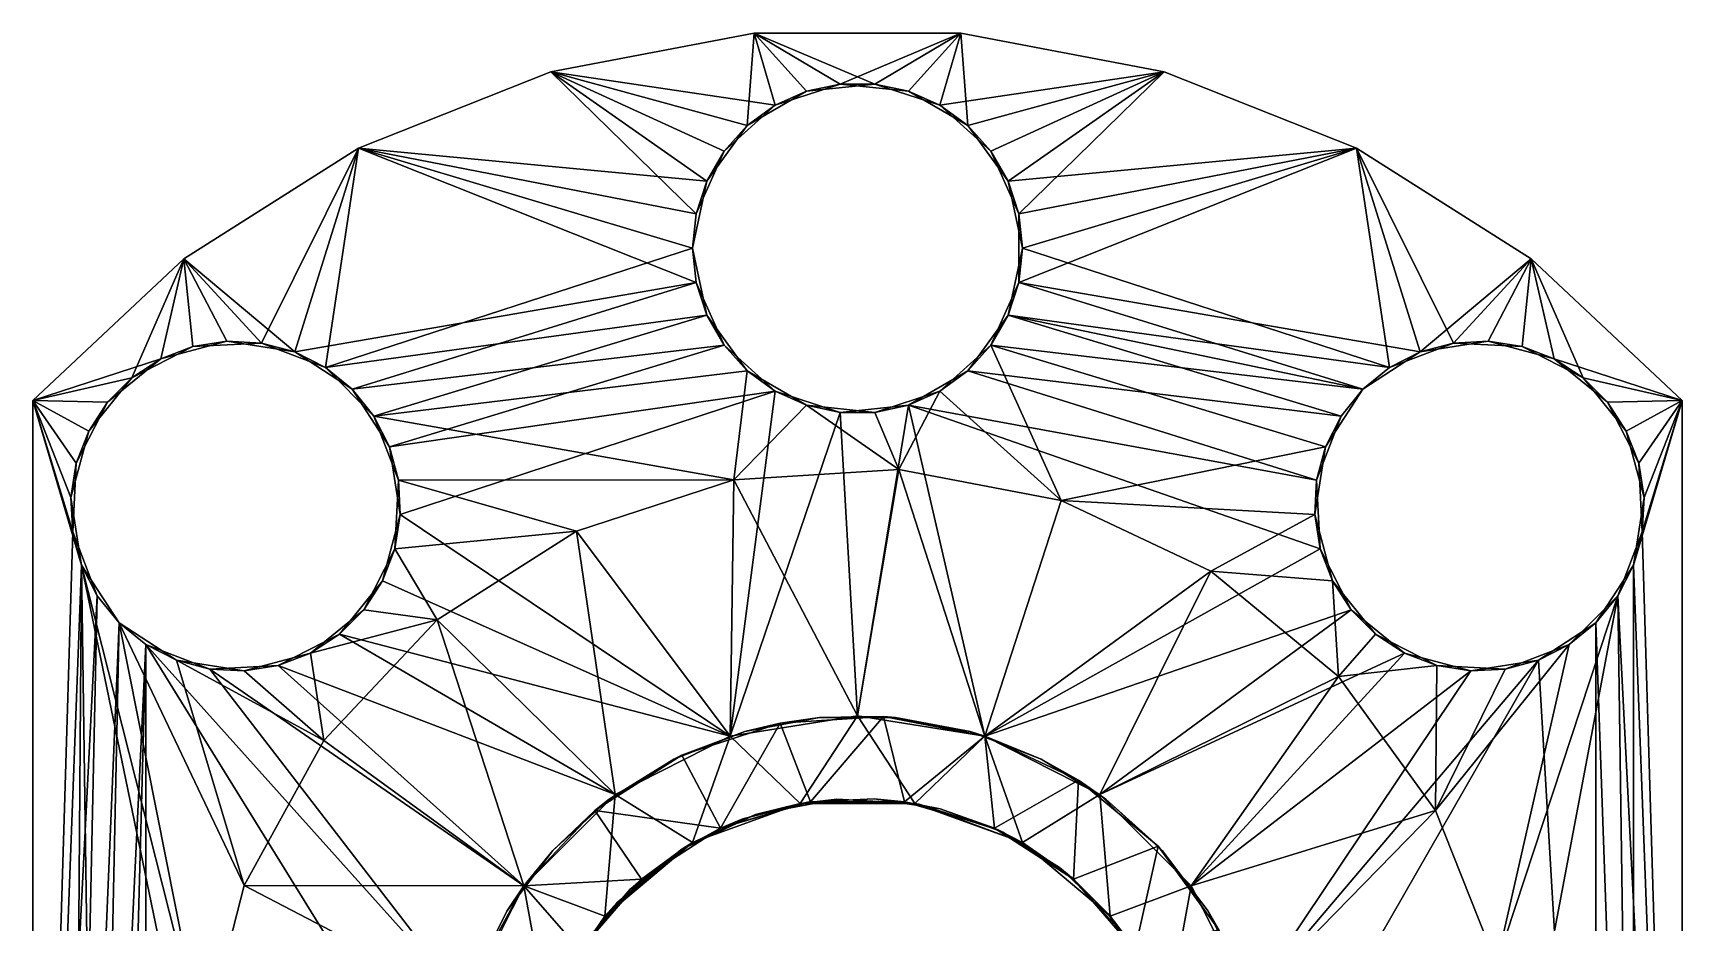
# Model space of a CAD drawing. Header units: metres. Extents: x -15 to 15, y -19.9 to 19.9.
# Drawn here: x -15 to 15, y 3.73 to 19.91 of the extents above; entities that cross this region are included whole.
import ezdxf

# ---------------------------------------------------------------- set-up
doc = ezdxf.new("R2010")
doc.units = ezdxf.units.M

msp = doc.modelspace()

# ---------------------------------------------------------------- linework, layer by layer
at = {"layer": '1204ballscrew', "color": 253}
for points in [[(-2.00739, 18.2294, 30), (-5.57875, 19.2062, 30), (-1.88179, 19.9113, 30)], [(-1.88179, 19.9113, 40), (-1.88179, 19.9113, 30), (-5.57875, 19.2062, 30)], [(-5.57875, 19.2062, 40), (-1.88179, 19.9113, 40), (-5.57875, 19.2062, 30)], [(-1.5, 18.5981, 40), (-1.88179, 19.9113, 40), (-5.57875, 19.2062, 40)], [(-0.927051, 18.8532, 30), (-2.00739, 18.2294, 30), (-1.88179, 19.9113, 30)], [(-0.927051, 18.8532, 30), (-1.88179, 19.9113, 30), (0.313585, 18.9836, 30)], [(-1.88179, 19.9113, 30), (1.88179, 19.9113, 30), (0.313585, 18.9836, 30)], [(1.88179, 19.9113, 40), (1.88179, 19.9113, 30), (-1.88179, 19.9113, 30)], [(-1.88179, 19.9113, 40), (1.88179, 19.9113, 40), (-1.88179, 19.9113, 30)], [(-1.5, 18.5981, 40), (-0.313585, 18.9836, 40), (-1.88179, 19.9113, 40)], [(-1.88179, 19.9113, 40), (-0.313585, 18.9836, 40), (1.88179, 19.9113, 40)], [(1.88179, 19.9113, 40), (-0.313585, 18.9836, 40), (0.927051, 18.8532, 40)], [(0.313585, 18.9836, 30), (1.88179, 19.9113, 30), (1.5, 18.5981, 30)], [(2.00739, 18.2294, 40), (1.88179, 19.9113, 40), (0.927051, 18.8532, 40)], [(1.5, 18.5981, 30), (1.88179, 19.9113, 30), (5.57875, 19.2062, 30)], [(5.57875, 19.2062, 40), (5.57875, 19.2062, 30), (1.88179, 19.9113, 30)], [(1.88179, 19.9113, 40), (5.57875, 19.2062, 40), (1.88179, 19.9113, 30)], [(2.00739, 18.2294, 40), (5.57875, 19.2062, 40), (1.88179, 19.9113, 40)], [(-2.74064, 17.2202, 30), (-9.07815, 17.821, 30), (-5.57875, 19.2062, 30)], [(-5.57875, 19.2062, 40), (-5.57875, 19.2062, 30), (-9.07815, 17.821, 30)], [(-9.07815, 17.821, 40), (-5.57875, 19.2062, 40), (-9.07815, 17.821, 30)], [(-9.07815, 17.821, 40), (-2.93444, 16.6237, 40), (-5.57875, 19.2062, 40)], [(-2.00739, 18.2294, 30), (-2.74064, 17.2202, 30), (-5.57875, 19.2062, 30)], [(-5.57875, 19.2062, 40), (-2.93444, 16.6237, 40), (-2.42705, 17.7634, 40)], [(-1.5, 18.5981, 40), (-5.57875, 19.2062, 40), (-2.42705, 17.7634, 40)], [(2.42705, 17.7634, 30), (1.5, 18.5981, 30), (5.57875, 19.2062, 30)], [(2.00739, 18.2294, 40), (2.74064, 17.2202, 40), (5.57875, 19.2062, 40)], [(2.42705, 17.7634, 30), (5.57875, 19.2062, 30), (2.93444, 16.6237, 30)], [(5.57875, 19.2062, 40), (2.74064, 17.2202, 40), (9.07815, 17.821, 40)], [(5.57875, 19.2062, 30), (9.07815, 17.821, 30), (2.93444, 16.6237, 30)], [(9.07815, 17.821, 40), (9.07815, 17.821, 30), (5.57875, 19.2062, 30)], [(5.57875, 19.2062, 40), (9.07815, 17.821, 40), (5.57875, 19.2062, 30)], [(-0.313585, 18.9836, 40), (-1.5, 18.5981, 40), (-0.927051, 18.8532, 30)], [(-0.313585, 18.9836, 40), (-0.927051, 18.8532, 30), (0.313585, 18.9836, 30)], [(0.927051, 18.8532, 40), (-0.313585, 18.9836, 40), (0.313585, 18.9836, 30)], [(0.927051, 18.8532, 40), (0.313585, 18.9836, 30), (1.5, 18.5981, 30)], [(-1.5, 18.5981, 40), (-2.00739, 18.2294, 30), (-0.927051, 18.8532, 30)], [(2.00739, 18.2294, 40), (0.927051, 18.8532, 40), (1.5, 18.5981, 30)], [(-2.42705, 17.7634, 40), (-2.00739, 18.2294, 30), (-1.5, 18.5981, 40)], [(2.00739, 18.2294, 40), (1.5, 18.5981, 30), (2.42705, 17.7634, 30)], [(-2.74064, 17.2202, 30), (-2.00739, 18.2294, 30), (-2.42705, 17.7634, 40)], [(2.74064, 17.2202, 40), (2.00739, 18.2294, 40), (2.42705, 17.7634, 30)], [(-12.2561, 15.8047, 30), (-9.07815, 17.821, 30), (-10.8444, 14.2768, 30)], [(-9.07815, 17.821, 40), (-9.07815, 17.821, 30), (-12.2561, 15.8047, 30)], [(-12.2561, 15.8047, 40), (-9.07815, 17.821, 40), (-12.2561, 15.8047, 30)], [(-9.07815, 17.821, 40), (-12.2561, 15.8047, 40), (-10.2386, 14.1145, 40)], [(-10.8444, 14.2768, 30), (-9.07815, 17.821, 30), (-9.67979, 13.8297, 30)], [(-9.07815, 17.821, 40), (-10.2386, 14.1145, 40), (-2.93444, 15.3763, 40)], [(-9.67979, 13.8297, 30), (-9.07815, 17.821, 30), (-3, 16, 30)], [(-3, 16, 30), (-9.07815, 17.821, 30), (-2.74064, 17.2202, 30)], [(-3, 16, 40), (-9.07815, 17.821, 40), (-2.93444, 15.3763, 40)], [(-3, 16, 40), (-2.93444, 16.6237, 40), (-9.07815, 17.821, 40)], [(-2.74064, 17.2202, 30), (-2.42705, 17.7634, 40), (-2.93444, 16.6237, 40)], [(2.74064, 17.2202, 40), (2.42705, 17.7634, 30), (2.93444, 16.6237, 30)], [(9.07815, 17.821, 40), (2.74064, 17.2202, 40), (3, 16, 40)], [(10.2386, 14.1145, 30), (2.93444, 15.3763, 30), (9.07815, 17.821, 30)], [(2.93444, 16.6237, 30), (9.07815, 17.821, 30), (2.93444, 15.3763, 30)], [(9.67979, 13.8297, 40), (9.07815, 17.821, 40), (3, 16, 40)], [(10.2386, 14.1145, 30), (9.07815, 17.821, 30), (12.2561, 15.8047, 30)], [(12.2561, 15.8047, 40), (12.2561, 15.8047, 30), (9.07815, 17.821, 30)], [(9.07815, 17.821, 40), (12.2561, 15.8047, 40), (9.07815, 17.821, 30)], [(10.8444, 14.2768, 40), (12.2561, 15.8047, 40), (9.07815, 17.821, 40)], [(9.67979, 13.8297, 40), (10.8444, 14.2768, 40), (9.07815, 17.821, 40)], [(-2.74064, 17.2202, 30), (-2.93444, 16.6237, 40), (-3, 16, 30)], [(3, 16, 40), (2.74064, 17.2202, 40), (2.93444, 16.6237, 30)], [(-2.93444, 16.6237, 40), (-3, 16, 40), (-3, 16, 30)], [(3, 16, 40), (2.93444, 16.6237, 30), (2.93444, 15.3763, 30)], [(-2.74064, 14.7798, 30), (-9.67979, 13.8297, 30), (-3, 16, 30)], [(-2.93444, 15.3763, 40), (-2.74064, 14.7798, 30), (-3, 16, 30)], [(-3, 16, 40), (-2.93444, 15.3763, 40), (-3, 16, 30)], [(9.67979, 13.8297, 40), (3, 16, 40), (2.74064, 14.7798, 40)], [(2.74064, 14.7798, 40), (3, 16, 40), (2.93444, 15.3763, 30)], [(-13.2017, 13.6451, 30), (-15, 13.2288, 30), (-12.2561, 15.8047, 30)], [(-12.2561, 15.8047, 40), (-12.2561, 15.8047, 30), (-15, 13.2288, 30)], [(-15, 13.2288, 40), (-12.2561, 15.8047, 40), (-15, 13.2288, 30)], [(-12.6757, 13.9867, 40), (-12.2561, 15.8047, 40), (-15, 13.2288, 40)], [(-12.0902, 14.2115, 30), (-13.2017, 13.6451, 30), (-12.2561, 15.8047, 30)], [(-12.6757, 13.9867, 40), (-11.4707, 14.3096, 40), (-12.2561, 15.8047, 40)], [(-12.0902, 14.2115, 30), (-12.2561, 15.8047, 30), (-10.8444, 14.2768, 30)], [(-12.2561, 15.8047, 40), (-11.4707, 14.3096, 40), (-10.2386, 14.1145, 40)], [(10.2386, 14.1145, 30), (12.2561, 15.8047, 30), (11.4707, 14.3096, 30)], [(12.0902, 14.2115, 40), (12.2561, 15.8047, 40), (10.8444, 14.2768, 40)], [(12.2561, 15.8047, 30), (12.6757, 13.9867, 30), (11.4707, 14.3096, 30)], [(13.2017, 13.6451, 40), (12.2561, 15.8047, 40), (12.0902, 14.2115, 40)], [(12.2561, 15.8047, 30), (15, 13.2288, 30), (12.6757, 13.9867, 30)], [(15, 13.2288, 30), (12.2561, 15.8047, 30), (15, 13.2288, 40)], [(15, 13.2288, 40), (12.2561, 15.8047, 30), (12.2561, 15.8047, 40)], [(15, 13.2288, 40), (12.2561, 15.8047, 40), (13.2017, 13.6451, 40)], [(-10.2386, 14.1145, 40), (-9.19239, 13.435, 40), (-2.93444, 15.3763, 40)], [(-9.19239, 13.435, 40), (-2.42705, 14.2366, 40), (-2.93444, 15.3763, 40)], [(-2.93444, 15.3763, 40), (-2.42705, 14.2366, 40), (-2.74064, 14.7798, 30)], [(2.93444, 15.3763, 30), (9.19239, 13.435, 30), (2.42705, 14.2366, 30)], [(2.74064, 14.7798, 40), (2.93444, 15.3763, 30), (2.42705, 14.2366, 30)], [(10.2386, 14.1145, 30), (9.19239, 13.435, 30), (2.93444, 15.3763, 30)], [(-2.74064, 14.7798, 30), (-8.7977, 12.9476, 30), (-9.67979, 13.8297, 30)], [(-2.74064, 14.7798, 30), (-2.00739, 13.7706, 30), (-8.7977, 12.9476, 30)], [(-2.42705, 14.2366, 40), (-2.00739, 13.7706, 30), (-2.74064, 14.7798, 30)], [(2.74064, 14.7798, 40), (2.00739, 13.7706, 40), (8.7977, 12.9476, 40)], [(2.00739, 13.7706, 40), (2.74064, 14.7798, 40), (2.42705, 14.2366, 30)], [(9.19239, 13.435, 40), (2.74064, 14.7798, 40), (8.7977, 12.9476, 40)], [(9.19239, 13.435, 40), (9.67979, 13.8297, 40), (2.74064, 14.7798, 40)], [(-12.6757, 13.9867, 40), (-13.2017, 13.6451, 30), (-12.0902, 14.2115, 30)], [(-11.4707, 14.3096, 40), (-12.6757, 13.9867, 40), (-12.0902, 14.2115, 30)], [(-11.4707, 14.3096, 40), (-12.0902, 14.2115, 30), (-10.8444, 14.2768, 30)], [(-10.2386, 14.1145, 40), (-11.4707, 14.3096, 40), (-10.8444, 14.2768, 30)], [(-10.2386, 14.1145, 40), (-10.8444, 14.2768, 30), (-9.67979, 13.8297, 30)], [(-9.19239, 13.435, 40), (-10.2386, 14.1145, 40), (-9.67979, 13.8297, 30)], [(-8.51297, 12.3888, 40), (-2.42705, 14.2366, 40), (-9.19239, 13.435, 40)], [(-1.5, 13.4019, 40), (-2.42705, 14.2366, 40), (-8.51297, 12.3888, 40)], [(-2.42705, 14.2366, 40), (-1.5, 13.4019, 40), (-2.00739, 13.7706, 30)], [(1.5, 13.4019, 30), (2.42705, 14.2366, 30), (3.7082, 11.4127, 30)], [(2.00739, 13.7706, 40), (2.42705, 14.2366, 30), (1.5, 13.4019, 30)], [(2.42705, 14.2366, 30), (9.19239, 13.435, 30), (8.51297, 12.3888, 30)], [(3.7082, 11.4127, 30), (2.42705, 14.2366, 30), (8.51297, 12.3888, 30)], [(10.2386, 14.1145, 30), (9.67979, 13.8297, 40), (9.19239, 13.435, 30)], [(10.2386, 14.1145, 30), (10.8444, 14.2768, 40), (9.67979, 13.8297, 40)], [(10.2386, 14.1145, 30), (11.4707, 14.3096, 30), (10.8444, 14.2768, 40)], [(10.8444, 14.2768, 40), (11.4707, 14.3096, 30), (12.0902, 14.2115, 40)], [(12.0902, 14.2115, 40), (11.4707, 14.3096, 30), (12.6757, 13.9867, 30)], [(13.2017, 13.6451, 40), (12.0902, 14.2115, 40), (12.6757, 13.9867, 30)], [(-12.6757, 13.9867, 40), (-15, 13.2288, 40), (-13.6451, 13.2017, 40)], [(-12.6757, 13.9867, 40), (-13.6451, 13.2017, 40), (-13.2017, 13.6451, 30)], [(-9.19239, 13.435, 40), (-9.67979, 13.8297, 30), (-8.7977, 12.9476, 30)], [(9.67979, 13.8297, 40), (9.19239, 13.435, 40), (9.19239, 13.435, 30)], [(15, 13.2288, 30), (13.6451, 13.2017, 30), (12.6757, 13.9867, 30)], [(13.2017, 13.6451, 40), (12.6757, 13.9867, 30), (13.6451, 13.2017, 30)], [(-13.9867, 12.6757, 30), (-15, 13.2288, 30), (-13.2017, 13.6451, 30)], [(-13.6451, 13.2017, 40), (-13.9867, 12.6757, 30), (-13.2017, 13.6451, 30)], [(-8.7977, 12.9476, 30), (-2.00739, 13.7706, 30), (-2.24858, 11.7874, 30)], [(-2.00739, 13.7706, 30), (-0.927051, 13.1468, 30), (-2.24858, 11.7874, 30)], [(-1.5, 13.4019, 40), (-0.927051, 13.1468, 30), (-2.00739, 13.7706, 30)], [(0.927051, 13.1468, 40), (8.35064, 11.783, 40), (2.00739, 13.7706, 40)], [(0.927051, 13.1468, 40), (2.00739, 13.7706, 40), (1.5, 13.4019, 30)], [(2.00739, 13.7706, 40), (8.35064, 11.783, 40), (8.7977, 12.9476, 40)], [(15, 13.2288, 40), (13.2017, 13.6451, 40), (13.9867, 12.6757, 40)], [(13.9867, 12.6757, 40), (13.2017, 13.6451, 40), (13.6451, 13.2017, 30)], [(-15, -13.2288, 30), (-15, 13.2288, 30), (-14.1145, 10.2386, 30)], [(-14.1145, 10.2386, 30), (-15, 13.2288, 30), (-14.3096, 11.4707, 30)], [(-14.3096, 11.4707, 30), (-15, 13.2288, 30), (-13.9867, 12.6757, 30)], [(-15, 13.2288, 30), (-15, -13.2288, 30), (-15, 13.2288, 40)], [(-15, 13.2288, 40), (-15, -13.2288, 30), (-15, -13.2288, 40)], [(-14.2768, 10.8444, 40), (-15, 13.2288, 40), (-15, -13.2288, 40)], [(-14.2768, 10.8444, 40), (-14.2115, 12.0902, 40), (-15, 13.2288, 40)], [(-15, 13.2288, 40), (-14.2115, 12.0902, 40), (-13.6451, 13.2017, 40)], [(-13.6451, 13.2017, 40), (-14.2115, 12.0902, 40), (-13.9867, 12.6757, 30)], [(-8.51297, 12.3888, 40), (-9.19239, 13.435, 40), (-8.7977, 12.9476, 30)], [(-1.5, 13.4019, 40), (-8.51297, 12.3888, 40), (-8.31782, 11.1567, 40)], [(-1.5, 13.4019, 40), (-8.31782, 11.1567, 40), (-2.31763, 7.13292, 40)], [(-1.5, 13.4019, 40), (-2.31763, 7.13292, 40), (-0.313585, 13.0164, 40)], [(-1.5, 13.4019, 40), (-0.313585, 13.0164, 40), (-0.927051, 13.1468, 30)], [(1.5, 13.4019, 30), (0.753486, 11.9763, 30), (0.313585, 13.0164, 30)], [(0.927051, 13.1468, 40), (1.5, 13.4019, 30), (0.313585, 13.0164, 30)], [(1.5, 13.4019, 30), (3.7082, 11.4127, 30), (0.753486, 11.9763, 30)], [(8.7977, 12.9476, 40), (8.51297, 12.3888, 30), (9.19239, 13.435, 30)], [(9.19239, 13.435, 40), (8.7977, 12.9476, 40), (9.19239, 13.435, 30)], [(14.2115, 12.0902, 30), (13.6451, 13.2017, 30), (15, 13.2288, 30)], [(13.9867, 12.6757, 40), (13.6451, 13.2017, 30), (14.2115, 12.0902, 30)], [(15, 13.2288, 40), (13.9867, 12.6757, 40), (14.3096, 11.4707, 40)], [(15, 13.2288, 40), (14.1145, 10.2386, 40), (15, -13.2288, 40)], [(15, 13.2288, 40), (14.3096, 11.4707, 40), (14.1145, 10.2386, 40)], [(14.2115, 12.0902, 30), (15, 13.2288, 30), (14.2768, 10.8444, 30)], [(15, 13.2288, 30), (15, -13.2288, 30), (14.2768, 10.8444, 30)], [(15, -13.2288, 30), (15, 13.2288, 30), (15, -13.2288, 40)], [(15, -13.2288, 40), (15, 13.2288, 30), (15, 13.2288, 40)], [(-8.35064, 11.783, 30), (-8.7977, 12.9476, 30), (-2.24858, 11.7874, 30)], [(-8.51297, 12.3888, 40), (-8.7977, 12.9476, 30), (-8.35064, 11.783, 30)], [(-2.31763, 7.13292, 40), (0, 7.5, 40), (-0.313585, 13.0164, 40)], [(-2.24858, 11.7874, 30), (-0.927051, 13.1468, 30), (0.753486, 11.9763, 30)], [(0.753486, 11.9763, 30), (-0.927051, 13.1468, 30), (0.313585, 13.0164, 30)], [(-0.313585, 13.0164, 40), (0.313585, 13.0164, 30), (-0.927051, 13.1468, 30)], [(-0.313585, 13.0164, 40), (0, 7.5, 40), (0.927051, 13.1468, 40)], [(-0.313585, 13.0164, 40), (0.927051, 13.1468, 40), (0.313585, 13.0164, 30)], [(0.927051, 13.1468, 40), (0, 7.5, 40), (2.31763, 7.13292, 40)], [(8.41593, 10.5373, 40), (0.927051, 13.1468, 40), (2.31763, 7.13292, 40)], [(8.41593, 10.5373, 40), (8.35064, 11.783, 40), (0.927051, 13.1468, 40)], [(8.7977, 12.9476, 40), (8.35064, 11.783, 40), (8.51297, 12.3888, 30)], [(-14.2115, 12.0902, 40), (-14.3096, 11.4707, 30), (-13.9867, 12.6757, 30)], [(14.3096, 11.4707, 40), (13.9867, 12.6757, 40), (14.2115, 12.0902, 30)], [(-8.31782, 11.1567, 40), (-8.51297, 12.3888, 40), (-8.35064, 11.783, 30)], [(3.7082, 11.4127, 30), (8.51297, 12.3888, 30), (8.31782, 11.1567, 30)], [(8.35064, 11.783, 40), (8.31782, 11.1567, 30), (8.51297, 12.3888, 30)], [(-14.2768, 10.8444, 40), (-14.3096, 11.4707, 30), (-14.2115, 12.0902, 40)], [(14.3096, 11.4707, 40), (14.2115, 12.0902, 30), (14.2768, 10.8444, 30)], [(-8.41593, 10.5373, 30), (-8.35064, 11.783, 30), (-5.10935, 10.8579, 30)], [(-8.31782, 11.1567, 40), (-8.35064, 11.783, 30), (-8.41593, 10.5373, 30)], [(-8.35064, 11.783, 30), (-2.24858, 11.7874, 30), (-5.10935, 10.8579, 30)], [(-5.10935, 10.8579), (-5.10935, 10.8579, 30), (-2.24858, 11.7874, 30)], [(-2.24858, 11.7874), (-5.10935, 10.8579), (-2.24858, 11.7874, 30)], [(-2.24858, 11.7874), (-2.31763, 7.13292), (-5.10935, 10.8579)], [(0, 7.5), (-2.31763, 7.13292), (-2.24858, 11.7874)], [(-2.24858, 11.7874), (-2.24858, 11.7874, 30), (0.753486, 11.9763, 30)], [(0.753486, 11.9763), (-2.24858, 11.7874), (0.753486, 11.9763, 30)], [(0, 7.5), (-2.24858, 11.7874), (0.753486, 11.9763)], [(0, 7.5), (0.753486, 11.9763), (2.31763, 7.13292)], [(0.753486, 11.9763), (0.753486, 11.9763, 30), (3.7082, 11.4127, 30)], [(3.7082, 11.4127), (0.753486, 11.9763), (3.7082, 11.4127, 30)], [(0.753486, 11.9763), (3.7082, 11.4127), (2.31763, 7.13292)], [(8.35064, 11.783, 40), (8.41593, 10.5373, 40), (8.31782, 11.1567, 30)], [(-14.1145, 10.2386, 30), (-14.3096, 11.4707, 30), (-14.2768, 10.8444, 40)], [(2.31763, 7.13292), (3.7082, 11.4127), (6.42992, 10.1319)], [(3.7082, 11.4127), (3.7082, 11.4127, 30), (6.42992, 10.1319, 30)], [(6.42992, 10.1319), (3.7082, 11.4127), (6.42992, 10.1319, 30)], [(6.42992, 10.1319, 30), (3.7082, 11.4127, 30), (8.31782, 11.1567, 30)], [(14.1145, 10.2386, 40), (14.3096, 11.4707, 40), (14.2768, 10.8444, 30)], [(-8.31782, 11.1567, 40), (-8.64069, 9.95174, 40), (-2.31763, 7.13292, 40)], [(-8.64069, 9.95174, 40), (-8.31782, 11.1567, 40), (-8.41593, 10.5373, 30)], [(8.64069, 9.95174, 30), (6.42992, 10.1319, 30), (8.31782, 11.1567, 30)], [(8.41593, 10.5373, 40), (8.64069, 9.95174, 30), (8.31782, 11.1567, 30)], [(-14.2768, 10.8444, 40), (-15, -13.2288, 40), (-13.8297, 9.67979, 40)], [(-14.1145, 10.2386, 30), (-14.2768, 10.8444, 40), (-13.8297, 9.67979, 40)], [(-8.41593, 10.5373, 30), (-5.10935, 10.8579, 30), (-7.64909, 9.24616, 30)], [(-7.64909, 9.24616), (-7.64909, 9.24616, 30), (-5.10935, 10.8579, 30)], [(-5.10935, 10.8579), (-7.64909, 9.24616), (-5.10935, 10.8579, 30)], [(-7.64909, 9.24616), (-5.10935, 10.8579), (-4.40839, 6.06763)], [(-5.10935, 10.8579), (-2.31763, 7.13292), (-4.40839, 6.06763)], [(14.2768, 10.8444, 30), (15, -13.2288, 30), (13.8297, 9.67979, 30)], [(14.1145, 10.2386, 40), (14.2768, 10.8444, 30), (13.8297, 9.67979, 30)], [(-8.98227, 9.42575, 30), (-8.41593, 10.5373, 30), (-7.64909, 9.24616, 30)], [(-8.64069, 9.95174, 40), (-8.41593, 10.5373, 30), (-8.98227, 9.42575, 30)], [(8.41593, 10.5373, 40), (2.31763, 7.13292, 40), (8.98227, 9.42575, 40)], [(8.41593, 10.5373, 40), (8.98227, 9.42575, 40), (8.64069, 9.95174, 30)], [(-14.2768, -10.8444, 30), (-15, -13.2288, 30), (-14.1145, 10.2386, 30)], [(-13.8297, -9.67979, 30), (-14.2768, -10.8444, 30), (-14.1145, 10.2386, 30)], [(-13.8297, -9.67979, 30), (-14.1145, 10.2386, 30), (-12, 0, 30)], [(-12, 0, 30), (-14.1145, 10.2386, 30), (-11.9054, 1.504, 30)], [(-11.9054, 1.504, 30), (-14.1145, 10.2386, 30), (-13.435, 9.19239, 30)], [(-14.1145, 10.2386, 30), (-13.8297, 9.67979, 40), (-13.435, 9.19239, 30)], [(13.435, 9.19239, 40), (14.1145, -10.2386, 40), (14.1145, 10.2386, 40)], [(13.435, 9.19239, 40), (14.1145, 10.2386, 40), (13.8297, 9.67979, 30)], [(14.1145, 10.2386, 40), (14.1145, -10.2386, 40), (15, -13.2288, 40)], [(-2.31763, 7.13292, 40), (-8.64069, 9.95174, 40), (-9.42575, 8.98227, 40)], [(-9.42575, 8.98227, 40), (-8.64069, 9.95174, 40), (-8.98227, 9.42575, 30)], [(2.31763, 7.13292), (6.42992, 10.1319), (4.40839, 6.06763)], [(4.40839, 6.06763), (6.42992, 10.1319), (8.74762, 8.21457)], [(6.42992, 10.1319), (6.42992, 10.1319, 30), (8.74762, 8.21457, 30)], [(8.74762, 8.21457), (6.42992, 10.1319), (8.74762, 8.21457, 30)], [(8.64069, 9.95174, 30), (8.74762, 8.21457, 30), (6.42992, 10.1319, 30)], [(9.42575, 8.98227, 30), (8.74762, 8.21457, 30), (8.64069, 9.95174, 30)], [(8.98227, 9.42575, 40), (9.42575, 8.98227, 30), (8.64069, 9.95174, 30)], [(-15, -13.2288, 40), (-14.2768, -10.8444, 40), (-13.8297, 9.67979, 40)], [(-13.8297, 9.67979, 40), (-14.2768, -10.8444, 40), (-13.435, 9.19239, 40)], [(-13.8297, 9.67979, 40), (-13.435, 9.19239, 40), (-13.435, 9.19239, 30)], [(12.9476, 8.7977, 30), (13.8297, 9.67979, 30), (11.623, 2.98428, 30)], [(11.623, 2.98428, 30), (13.8297, 9.67979, 30), (12, 0, 30)], [(12, 0, 30), (13.8297, 9.67979, 30), (14.1145, -10.2386, 30)], [(13.435, 9.19239, 40), (13.8297, 9.67979, 30), (12.9476, 8.7977, 30)], [(14.1145, -10.2386, 30), (13.8297, 9.67979, 30), (15, -13.2288, 30)], [(-8.98227, 9.42575, 30), (-7.64909, 9.24616, 30), (-9.95174, 8.64069, 30)], [(-9.42575, 8.98227, 40), (-8.98227, 9.42575, 30), (-9.95174, 8.64069, 30)], [(2.31763, 7.13292, 40), (4.40839, 6.06763, 40), (8.98227, 9.42575, 40)], [(8.98227, 9.42575, 40), (4.40839, 6.06763, 40), (9.95174, 8.64069, 40)], [(8.98227, 9.42575, 40), (9.95174, 8.64069, 40), (9.42575, 8.98227, 30)], [(-13.435, 9.19239, 40), (-14.2768, -10.8444, 40), (-13.8297, -9.67979, 40)], [(-12.9476, 8.7977, 40), (-13.435, 9.19239, 40), (-13.8297, -9.67979, 40)], [(-11.1573, 4.41749, 30), (-13.435, 9.19239, 30), (-12.3888, 8.51297, 30)], [(-11.1573, 4.41749, 30), (-11.9054, 1.504, 30), (-13.435, 9.19239, 30)], [(-12.9476, 8.7977, 40), (-12.3888, 8.51297, 30), (-13.435, 9.19239, 30)], [(-13.435, 9.19239, 40), (-12.9476, 8.7977, 40), (-13.435, 9.19239, 30)], [(-9.7082, 7.05342, 30), (-9.95174, 8.64069, 30), (-7.64909, 9.24616, 30)], [(-9.7082, 7.05342), (-9.7082, 7.05342, 30), (-7.64909, 9.24616, 30)], [(-7.64909, 9.24616), (-9.7082, 7.05342), (-7.64909, 9.24616, 30)], [(-9.7082, 7.05342), (-7.64909, 9.24616), (-6.06763, 4.40839)], [(-7.64909, 9.24616), (-4.40839, 6.06763), (-6.06763, 4.40839)], [(13.435, -9.19239, 40), (13.435, 9.19239, 40), (12.3888, 8.51297, 40)], [(12.3888, 8.51297, 40), (13.435, 9.19239, 40), (12.9476, 8.7977, 30)], [(13.435, -9.19239, 40), (14.1145, -10.2386, 40), (13.435, 9.19239, 40)], [(-12.9476, 8.7977, 40), (-13.8297, -9.67979, 40), (-13.435, -9.19239, 40)], [(-12.9476, -8.7977, 40), (-12.9476, 8.7977, 40), (-13.435, -9.19239, 40)], [(-7.13292, 2.31763, 40), (-12.9476, 8.7977, 40), (-7.5, 0, 40)], [(-7.13292, 2.31763, 40), (-11.783, 8.35064, 40), (-12.9476, 8.7977, 40)], [(-12.9476, -8.7977, 40), (-7.5, 0, 40), (-12.9476, 8.7977, 40)], [(-12.9476, 8.7977, 40), (-11.783, 8.35064, 40), (-12.3888, 8.51297, 30)], [(-4.40839, 6.06763, 40), (-9.42575, 8.98227, 40), (-10.5373, 8.41593, 40)], [(-10.5373, 8.41593, 40), (-9.42575, 8.98227, 40), (-9.95174, 8.64069, 30)], [(-2.31763, 7.13292, 40), (-9.42575, 8.98227, 40), (-4.40839, 6.06763, 40)], [(9.42575, 8.98227, 30), (10.5373, 8.41593, 30), (8.74762, 8.21457, 30)], [(9.95174, 8.64069, 40), (10.5373, 8.41593, 30), (9.42575, 8.98227, 30)], [(12.9476, 8.7977, 30), (10.5157, 5.78104, 30), (11.783, 8.35064, 30)], [(12.9476, 8.7977, 30), (11.623, 2.98428, 30), (10.5157, 5.78104, 30)], [(12.3888, 8.51297, 40), (12.9476, 8.7977, 30), (11.783, 8.35064, 30)], [(-11.1567, 8.31782, 30), (-9.7082, 7.05342, 30), (-12.3888, 8.51297, 30)], [(-9.7082, 7.05342, 30), (-11.1573, 4.41749, 30), (-12.3888, 8.51297, 30)], [(-11.783, 8.35064, 40), (-11.1567, 8.31782, 30), (-12.3888, 8.51297, 30)], [(-6.06763, 4.40839, 40), (-10.5373, 8.41593, 40), (-11.783, 8.35064, 40)], [(-11.783, 8.35064, 40), (-10.5373, 8.41593, 40), (-11.1567, 8.31782, 30)], [(-11.1567, 8.31782, 30), (-9.95174, 8.64069, 30), (-9.7082, 7.05342, 30)], [(-10.5373, 8.41593, 40), (-9.95174, 8.64069, 30), (-11.1567, 8.31782, 30)], [(-4.40839, 6.06763, 40), (-10.5373, 8.41593, 40), (-6.06763, 4.40839, 40)], [(9.95174, 8.64069, 40), (4.40839, 6.06763, 40), (6.06763, 4.40839, 40)], [(11.1567, 8.31782, 40), (9.95174, 8.64069, 40), (6.06763, 4.40839, 40)], [(12.3888, 8.51297, 40), (7.13292, 2.31763, 40), (7.5, 0, 40)], [(12.3888, 8.51297, 40), (11.1567, 8.31782, 40), (7.13292, 2.31763, 40)], [(13.435, -9.19239, 40), (12.3888, 8.51297, 40), (7.5, 0, 40)], [(8.74762, 8.21457, 30), (10.5373, 8.41593, 30), (10.5157, 5.78104, 30)], [(9.95174, 8.64069, 40), (11.1567, 8.31782, 40), (10.5373, 8.41593, 30)], [(10.5157, 5.78104, 30), (10.5373, 8.41593, 30), (11.783, 8.35064, 30)], [(11.1567, 8.31782, 40), (11.783, 8.35064, 30), (10.5373, 8.41593, 30)], [(11.1567, 8.31782, 40), (12.3888, 8.51297, 40), (11.783, 8.35064, 30)], [(-6.06763, 4.40839, 40), (-11.783, 8.35064, 40), (-7.13292, 2.31763, 40)], [(4.40839, 6.06763), (8.74762, 8.21457), (6.06763, 4.40839)], [(11.1567, 8.31782, 40), (6.06763, 4.40839, 40), (7.13292, 2.31763, 40)], [(8.74762, 8.21457), (10.5157, 5.78104), (6.06763, 4.40839)], [(8.74762, 8.21457), (8.74762, 8.21457, 30), (10.5157, 5.78104, 30)], [(10.5157, 5.78104), (8.74762, 8.21457), (10.5157, 5.78104, 30)], [(0, 7.5), (0, 7.5, 4), (-2.31763, 7.13292, 4)], [(-2.31763, 7.13292), (0, 7.5), (-2.31763, 7.13292, 4)], [(-2.31763, 7.13292, 4), (0, 7.5, 4), (-1.04189, 5.90885, 4)], [(-2.31763, 7.13292, 40), (-2.31763, 7.13292, 36), (0, 7.5, 36)], [(0, 7.5, 40), (-2.31763, 7.13292, 40), (0, 7.5, 36)], [(-1.04189, 5.90885, 36), (0, 7.5, 36), (-2.31763, 7.13292, 36)], [(0, 7.5, 4), (1.04189, 5.90885, 4), (-1.04189, 5.90885, 4)], [(1.04189, 5.90885, 36), (0, 7.5, 36), (-1.04189, 5.90885, 36)], [(2.31763, 7.13292), (2.31763, 7.13292, 4), (0, 7.5, 4)], [(0, 7.5), (2.31763, 7.13292), (0, 7.5, 4)], [(0, 7.5, 4), (2.31763, 7.13292, 4), (1.04189, 5.90885, 4)], [(0, 7.5, 40), (0, 7.5, 36), (2.31763, 7.13292, 36)], [(2.31763, 7.13292, 40), (0, 7.5, 40), (2.31763, 7.13292, 36)], [(2.31763, 7.13292, 36), (0, 7.5, 36), (1.04189, 5.90885, 36)], [(-11.1573, 4.41749, 30), (-9.7082, 7.05342, 30), (-11.1573, 4.41749)], [(-11.1573, 4.41749), (-9.7082, 7.05342, 30), (-9.7082, 7.05342)], [(-9.7082, 7.05342), (-6.06763, 4.40839), (-11.1573, 4.41749)], [(-2.31763, 7.13292), (-2.31763, 7.13292, 4), (-4.40839, 6.06763, 4)], [(-4.40839, 6.06763), (-2.31763, 7.13292), (-4.40839, 6.06763, 4)], [(-4.40839, 6.06763, 4), (-2.31763, 7.13292, 4), (-3, 5.19615, 4)], [(-4.40839, 6.06763, 40), (-4.40839, 6.06763, 36), (-2.31763, 7.13292, 36)], [(-2.31763, 7.13292, 40), (-4.40839, 6.06763, 40), (-2.31763, 7.13292, 36)], [(-3, 5.19615, 36), (-2.31763, 7.13292, 36), (-4.40839, 6.06763, 36)], [(-2.31763, 7.13292, 4), (-1.04189, 5.90885, 4), (-3, 5.19615, 4)], [(-1.04189, 5.90885, 36), (-2.31763, 7.13292, 36), (-3, 5.19615, 36)], [(2.31763, 7.13292, 4), (3, 5.19615, 4), (1.04189, 5.90885, 4)], [(3, 5.19615, 36), (2.31763, 7.13292, 36), (1.04189, 5.90885, 36)], [(4.40839, 6.06763), (4.40839, 6.06763, 4), (2.31763, 7.13292, 4)], [(2.31763, 7.13292), (4.40839, 6.06763), (2.31763, 7.13292, 4)], [(2.31763, 7.13292, 4), (4.40839, 6.06763, 4), (3, 5.19615, 4)], [(2.31763, 7.13292, 40), (2.31763, 7.13292, 36), (4.40839, 6.06763, 36)], [(4.40839, 6.06763, 40), (2.31763, 7.13292, 40), (4.40839, 6.06763, 36)], [(3, 5.19615, 36), (4.40839, 6.06763, 36), (2.31763, 7.13292, 36)], [(-4.40839, 6.06763), (-4.40839, 6.06763, 4), (-6.06763, 4.40839, 4)], [(-6.06763, 4.40839), (-4.40839, 6.06763), (-6.06763, 4.40839, 4)], [(-6.06763, 4.40839, 4), (-4.40839, 6.06763, 4), (-4.59627, 3.85673, 4)], [(-6.06763, 4.40839, 40), (-6.06763, 4.40839, 36), (-4.40839, 6.06763, 36)], [(-4.40839, 6.06763, 40), (-6.06763, 4.40839, 40), (-4.40839, 6.06763, 36)], [(-4.59627, 3.85673, 36), (-4.40839, 6.06763, 36), (-6.06763, 4.40839, 36)], [(-4.40839, 6.06763, 4), (-3, 5.19615, 4), (-4.59627, 3.85673, 4)], [(-3, 5.19615, 36), (-4.40839, 6.06763, 36), (-4.59627, 3.85673, 36)], [(4.40839, 6.06763, 4), (4.59627, 3.85673, 4), (3, 5.19615, 4)], [(4.59627, 3.85673, 36), (4.40839, 6.06763, 36), (3, 5.19615, 36)], [(6.06763, 4.40839), (6.06763, 4.40839, 4), (4.40839, 6.06763, 4)], [(4.40839, 6.06763), (6.06763, 4.40839), (4.40839, 6.06763, 4)], [(6.06763, 4.40839, 4), (4.59627, 3.85673, 4), (4.40839, 6.06763, 4)], [(4.40839, 6.06763, 40), (4.40839, 6.06763, 36), (6.06763, 4.40839, 36)], [(6.06763, 4.40839, 40), (4.40839, 6.06763, 40), (6.06763, 4.40839, 36)], [(4.59627, 3.85673, 36), (6.06763, 4.40839, 36), (4.40839, 6.06763, 36)], [(-3, 5.19615, 4), (-1.8541, 5.70634, 20), (-3.21496, 5.06597, 20)], [(-3.21496, 5.06597, 20), (-1.8541, 5.70634, 20), (-3, 5.19615, 36)], [(-1.8541, 5.70634, 20), (-1.04189, 5.90885, 36), (-3, 5.19615, 36)], [(-3, 5.19615, 4), (-1.04189, 5.90885, 4), (-1.8541, 5.70634, 20)], [(-1.04189, 5.90885, 4), (-0.376743, 5.98816, 20), (-1.8541, 5.70634, 20)], [(-1.8541, 5.70634, 20), (-0.376743, 5.98816, 20), (-1.04189, 5.90885, 36)], [(-0.376743, 5.98816, 20), (1.04189, 5.90885, 36), (-1.04189, 5.90885, 36)], [(-1.04189, 5.90885, 4), (1.04189, 5.90885, 4), (-0.376743, 5.98816, 20)], [(1.04189, 5.90885, 4), (1.12429, 5.89372, 20), (-0.376743, 5.98816, 20)], [(1.12429, 5.89372, 20), (1.04189, 5.90885, 36), (-0.376743, 5.98816, 20)], [(3, 5.19615, 36), (1.04189, 5.90885, 36), (2.55468, 5.42896, 20)], [(2.55468, 5.42896, 20), (1.04189, 5.90885, 36), (1.12429, 5.89372, 20)], [(1.04189, 5.90885, 4), (3, 5.19615, 4), (1.12429, 5.89372, 20)], [(3, 5.19615, 4), (2.55468, 5.42896, 20), (1.12429, 5.89372, 20)], [(6.06763, 4.40839), (10.5157, 5.78104), (7.13292, 2.31763)], [(7.13292, 2.31763), (10.5157, 5.78104), (11.623, 2.98428)], [(10.5157, 5.78104), (10.5157, 5.78104, 30), (11.623, 2.98428, 30)], [(11.623, 2.98428), (10.5157, 5.78104), (11.623, 2.98428, 30)], [(3.82454, 4.62308, 20), (3, 5.19615, 36), (2.55468, 5.42896, 20)], [(3.82454, 4.62308, 20), (2.55468, 5.42896, 20), (3, 5.19615, 4)], [(-3.21496, 5.06597, 20), (-3, 5.19615, 36), (-4.59627, 3.85673, 36)], [(-4.59627, 3.85673, 4), (-3, 5.19615, 4), (-4.37381, 4.10728, 20)], [(-4.37381, 4.10728, 20), (-3, 5.19615, 4), (-3.21496, 5.06597, 20)], [(4.59627, 3.85673, 4), (3.82454, 4.62308, 20), (3, 5.19615, 4)], [(4.59627, 3.85673, 36), (3, 5.19615, 36), (3.82454, 4.62308, 20)], [(-4.37381, 4.10728, 20), (-3.21496, 5.06597, 20), (-4.59627, 3.85673, 36)], [(4.8541, 3.52671, 20), (4.59627, 3.85673, 36), (3.82454, 4.62308, 20)], [(4.59627, 3.85673, 4), (4.8541, 3.52671, 20), (3.82454, 4.62308, 20)], [(-11.1573, 4.41749, 30), (-11.9054, 1.504), (-11.9054, 1.504, 30)], [(-11.1573, 4.41749, 30), (-11.1573, 4.41749), (-11.9054, 1.504)], [(-11.1573, 4.41749), (-7.13292, 2.31763), (-11.9054, 1.504)], [(-6.06763, 4.40839), (-7.13292, 2.31763), (-11.1573, 4.41749)], [(-6.06763, 4.40839), (-6.06763, 4.40839, 4), (-7.13292, 2.31763, 4)], [(-7.13292, 2.31763), (-6.06763, 4.40839), (-7.13292, 2.31763, 4)], [(-7.13292, 2.31763, 4), (-6.06763, 4.40839, 4), (-5.63816, 2.05212, 4)], [(-7.13292, 2.31763, 40), (-7.13292, 2.31763, 36), (-6.06763, 4.40839, 36)], [(-6.06763, 4.40839, 40), (-7.13292, 2.31763, 40), (-6.06763, 4.40839, 36)], [(-5.63816, 2.05212, 36), (-6.06763, 4.40839, 36), (-7.13292, 2.31763, 36)], [(-6.06763, 4.40839, 4), (-4.59627, 3.85673, 4), (-5.63816, 2.05212, 4)], [(-4.59627, 3.85673, 36), (-6.06763, 4.40839, 36), (-5.63816, 2.05212, 36)], [(5.63816, 2.05212, 4), (4.59627, 3.85673, 4), (6.06763, 4.40839, 4)], [(5.63816, 2.05212, 36), (6.06763, 4.40839, 36), (4.59627, 3.85673, 36)], [(5.63816, 2.05212, 4), (6.06763, 4.40839, 4), (7.13292, 2.31763, 4)], [(5.63816, 2.05212, 36), (7.13292, 2.31763, 36), (6.06763, 4.40839, 36)], [(7.13292, 2.31763, 4), (6.06763, 4.40839, 4), (7.13292, 2.31763)], [(7.13292, 2.31763), (6.06763, 4.40839, 4), (6.06763, 4.40839)], [(6.06763, 4.40839, 40), (6.06763, 4.40839, 36), (7.13292, 2.31763, 36)], [(7.13292, 2.31763, 40), (6.06763, 4.40839, 40), (7.13292, 2.31763, 36)], [(-5.25784, 2.89052, 20), (-4.59627, 3.85673, 4), (-4.37381, 4.10728, 20)], [(-4.59627, 3.85673, 36), (-5.25784, 2.89052, 20), (-4.37381, 4.10728, 20)], [(-5.25784, 2.89052, 20), (-4.59627, 3.85673, 36), (-5.63816, 2.05212, 36)], [(-5.63816, 2.05212, 4), (-4.59627, 3.85673, 4), (-5.25784, 2.89052, 20)], [(5.63816, 2.05212, 36), (4.59627, 3.85673, 36), (4.8541, 3.52671, 20)], [(4.59627, 3.85673, 4), (5.14826, 3.08147, 15.57), (4.8541, 3.52671, 20)], [(4.59627, 3.85673, 4), (5.20287, 2.98961, 14.7794), (5.14826, 3.08147, 15.57)], [(4.59627, 3.85673, 4), (5.63816, 2.05212, 4), (5.20287, 2.98961, 14.7794)]]:
    msp.add_3dface(points, dxfattribs=at)
at = {"layer": '1204ballscrew', "color": 254}
for points in [[(-2.05247, 7.21369, 20), (-3.34304, 6.71372, 20), (-3.19334, 6.7862, 40)], [(-3.19334, 6.7862), (-3.34304, 6.71372, 20), (-2.05247, 7.21369, 20)], [(-1.40536, 7.36715, 40), (-2.05247, 7.21369, 20), (-3.19334, 6.7862, 40)], [(-3.19334, 6.7862), (-2.05247, 7.21369, 20), (-1.40536, 7.36715)], [(-2.49249, 5.45779), (-3.19334, 6.7862), (-1.40536, 7.36715)], [(-3.19334, 6.7862, 40), (-2.49249, 5.45779, 40), (-1.40536, 7.36715, 40)], [(-2.49249, 5.45779), (-1.40536, 7.36715), (-0.853889, 5.93893)], [(-2.49249, 5.45779, 40), (-0.853889, 5.93893, 40), (-1.40536, 7.36715, 40)], [(-1.40536, 7.36715, 40), (-0.692013, 7.46801, 20), (-2.05247, 7.21369, 20)], [(-2.05247, 7.21369, 20), (-0.692013, 7.46801, 20), (-1.40536, 7.36715)], [(0.470929, 7.4852, 40), (-0.692013, 7.46801, 20), (-1.40536, 7.36715, 40)], [(-0.692013, 7.46801, 20), (0.470929, 7.4852), (-1.40536, 7.36715)], [(-0.853889, 5.93893), (-1.40536, 7.36715), (0.470929, 7.4852)], [(-1.40536, 7.36715, 40), (-0.853889, 5.93893, 40), (0.470929, 7.4852, 40)], [(-0.853889, 5.93893), (0.470929, 7.4852), (0.853889, 5.93893)], [(0.470929, 7.4852, 40), (-0.853889, 5.93893, 40), (0.853889, 5.93893, 40)], [(0.692013, 7.46801, 20), (0.470929, 7.4852), (-0.692013, 7.46801, 20)], [(0.470929, 7.4852, 40), (0.692013, 7.46801, 20), (-0.692013, 7.46801, 20)], [(2.31763, 7.13292), (0.470929, 7.4852), (2.05247, 7.21369, 20)], [(2.05247, 7.21369, 20), (0.470929, 7.4852), (0.692013, 7.46801, 20)], [(2.31763, 7.13292, 40), (0.692013, 7.46801, 20), (0.470929, 7.4852, 40)], [(0.853889, 5.93893), (0.470929, 7.4852), (2.31763, 7.13292)], [(2.31763, 7.13292, 40), (0.470929, 7.4852, 40), (0.853889, 5.93893, 40)], [(2.31763, 7.13292, 40), (2.05247, 7.21369, 20), (0.692013, 7.46801, 20)], [(2.31763, 7.13292), (2.05247, 7.21369, 20), (3.34304, 6.71372, 20)], [(2.31763, 7.13292, 40), (3.34304, 6.71372, 20), (2.05247, 7.21369, 20)], [(0.853889, 5.93893), (2.31763, 7.13292), (2.49249, 5.45779)], [(2.31763, 7.13292, 40), (0.853889, 5.93893, 40), (2.49249, 5.45779, 40)], [(2.31763, 7.13292), (3.34304, 6.71372, 20), (4.0187, 6.33246)], [(2.31763, 7.13292, 40), (4.0187, 6.33246, 40), (3.34304, 6.71372, 20)], [(2.31763, 7.13292), (4.0187, 6.33246), (2.49249, 5.45779)], [(4.0187, 6.33246, 40), (2.31763, 7.13292, 40), (2.49249, 5.45779, 40)], [(-4.78068, 5.77885, 40), (-3.19334, 6.7862, 40), (-4.51976, 5.98513, 20)], [(-4.78068, 5.77885), (-4.51976, 5.98513, 20), (-3.19334, 6.7862)], [(-4.78068, 5.77885), (-3.19334, 6.7862), (-2.49249, 5.45779)], [(-3.19334, 6.7862, 40), (-4.78068, 5.77885, 40), (-2.49249, 5.45779, 40)], [(-3.19334, 6.7862), (-4.51976, 5.98513, 20), (-3.34304, 6.71372, 20)], [(-4.51976, 5.98513, 20), (-3.19334, 6.7862, 40), (-3.34304, 6.71372, 20)], [(3.34304, 6.71372, 20), (4.51976, 5.98513, 20), (4.0187, 6.33246)], [(3.34304, 6.71372, 20), (4.0187, 6.33246, 40), (4.51976, 5.98513, 20)], [(2.49249, 5.45779), (4.0187, 6.33246), (3.92916, 4.5345)], [(4.0187, 6.33246, 40), (2.49249, 5.45779, 40), (3.92916, 4.5345, 40)], [(3.92916, 4.5345), (4.0187, 6.33246), (5.46726, 5.1341)], [(5.46726, 5.1341, 40), (4.0187, 6.33246, 40), (3.92916, 4.5345, 40)], [(4.0187, 6.33246, 40), (5.46726, 5.1341, 40), (4.51976, 5.98513, 20)], [(4.0187, 6.33246), (4.51976, 5.98513, 20), (5.46726, 5.1341)], [(-6.06763, 4.40839), (-5.54257, 5.05272, 20), (-4.78068, 5.77885)], [(-5.54257, 5.05272, 20), (-6.06763, 4.40839, 40), (-4.78068, 5.77885, 40)], [(-3.92916, 4.5345), (-6.06763, 4.40839), (-4.78068, 5.77885)], [(-4.78068, 5.77885, 40), (-6.06763, 4.40839, 40), (-3.92916, 4.5345, 40)], [(-5.54257, 5.05272, 20), (-4.51976, 5.98513, 20), (-4.78068, 5.77885)], [(-4.51976, 5.98513, 20), (-5.54257, 5.05272, 20), (-4.78068, 5.77885, 40)], [(-3.92916, 4.5345), (-4.78068, 5.77885), (-2.49249, 5.45779)], [(-4.78068, 5.77885, 40), (-3.92916, 4.5345, 40), (-2.49249, 5.45779, 40)], [(-0.853889, 5.93893, 40), (-2.49249, 5.45779, 40), (-0.908567, 5.93081, 20)], [(-2.49249, 5.45779), (-0.853889, 5.93893), (-2.08383, 5.62651, 20)], [(-0.908567, 5.93081, 20), (-2.49249, 5.45779, 40), (-2.08383, 5.62651, 20)], [(-0.853889, 5.93893), (-0.908567, 5.93081, 20), (-2.08383, 5.62651, 20)], [(0.303895, 5.9923, 20), (-0.853889, 5.93893, 40), (-0.908567, 5.93081, 20)], [(0.303895, 5.9923, 20), (-0.908567, 5.93081, 20), (-0.853889, 5.93893)], [(0.853889, 5.93893), (0.303895, 5.9923, 20), (-0.853889, 5.93893)], [(0.853889, 5.93893, 40), (-0.853889, 5.93893, 40), (0.303895, 5.9923, 20)], [(1.50392, 5.80846, 20), (0.853889, 5.93893, 40), (0.303895, 5.9923, 20)], [(0.853889, 5.93893), (1.50392, 5.80846, 20), (0.303895, 5.9923, 20)], [(2.49249, 5.45779, 40), (0.853889, 5.93893, 40), (1.50392, 5.80846, 20)], [(0.853889, 5.93893), (2.49249, 5.45779), (1.50392, 5.80846, 20)], [(2.49249, 5.45779, 40), (1.50392, 5.80846, 20), (2.64236, 5.38683, 20)], [(1.50392, 5.80846, 20), (2.49249, 5.45779), (2.64236, 5.38683, 20)], [(4.51976, 5.98513, 20), (5.54257, 5.05272, 20), (5.46726, 5.1341)], [(5.54257, 5.05272, 20), (4.51976, 5.98513, 20), (5.46726, 5.1341, 40)], [(-3.17378, 5.09187, 20), (-2.49249, 5.45779, 40), (-3.92916, 4.5345, 40)], [(-3.92916, 4.5345), (-2.49249, 5.45779), (-3.17378, 5.09187, 20)], [(-2.49249, 5.45779), (-2.08383, 5.62651, 20), (-3.17378, 5.09187, 20)], [(-2.08383, 5.62651, 20), (-2.49249, 5.45779, 40), (-3.17378, 5.09187, 20)], [(2.49249, 5.45779, 40), (3.67264, 4.74465, 20), (3.92916, 4.5345, 40)], [(2.49249, 5.45779, 40), (2.64236, 5.38683, 20), (3.67264, 4.74465, 20)], [(2.64236, 5.38683, 20), (2.49249, 5.45779), (3.67264, 4.74465, 20)], [(3.67264, 4.74465, 20), (2.49249, 5.45779), (3.92916, 4.5345)], [(3.92916, 4.5345), (5.46726, 5.1341), (5.04752, 3.24384)], [(5.46726, 5.1341, 40), (3.92916, 4.5345, 40), (5.04752, 3.24384, 40)], [(5.04752, 3.24384), (5.46726, 5.1341), (6.5723, 3.61315)], [(6.5723, 3.61315, 40), (5.46726, 5.1341, 40), (5.04752, 3.24384, 40)], [(5.46726, 5.1341), (6.37663, 3.94824, 20), (6.5723, 3.61315)], [(5.46726, 5.1341), (5.54257, 5.05272, 20), (6.37663, 3.94824, 20)], [(6.37663, 3.94824, 20), (5.54257, 5.05272, 20), (5.46726, 5.1341, 40)], [(6.5723, 3.61315, 40), (6.37663, 3.94824, 20), (5.46726, 5.1341, 40)], [(-6.06763, 4.40839), (-6.37663, 3.94824, 20), (-5.54257, 5.05272, 20)], [(-5.54257, 5.05272, 20), (-6.37663, 3.94824, 20), (-6.06763, 4.40839, 40)], [(-3.92916, 4.5345), (-3.17378, 5.09187, 20), (-4.1338, 4.34876, 20)], [(-4.1338, 4.34876, 20), (-3.17378, 5.09187, 20), (-3.92916, 4.5345, 40)], [(-3.92916, 4.5345), (-5.04752, 3.24384), (-6.06763, 4.40839)], [(-6.06763, 4.40839, 40), (-5.04752, 3.24384, 40), (-3.92916, 4.5345, 40)], [(-4.1338, 4.34876, 20), (-3.92916, 4.5345, 40), (-5.04752, 3.24384, 40)], [(-5.04752, 3.24384), (-3.92916, 4.5345), (-4.92458, 3.42761, 20)], [(-4.92458, 3.42761, 20), (-3.92916, 4.5345), (-4.1338, 4.34876, 20)], [(3.67264, 4.74465, 20), (4.55255, 3.90823, 20), (3.92916, 4.5345, 40)], [(4.55255, 3.90823, 20), (3.67264, 4.74465, 20), (3.92916, 4.5345)], [(3.92916, 4.5345), (5.04752, 3.24384), (4.55255, 3.90823, 20)], [(3.92916, 4.5345, 40), (4.55255, 3.90823, 20), (5.04752, 3.24384, 40)], [(-6.06763, 4.40839), (-6.97332, 2.76093), (-6.37663, 3.94824, 20)], [(-6.37663, 3.94824, 20), (-6.97332, 2.76093, 40), (-6.06763, 4.40839, 40)], [(-6.06763, 4.40839), (-5.04752, 3.24384), (-6.97332, 2.76093)], [(-6.06763, 4.40839, 40), (-6.97332, 2.76093, 40), (-5.04752, 3.24384, 40)], [(-4.92458, 3.42761, 20), (-4.1338, 4.34876, 20), (-5.04752, 3.24384, 40)], [(-6.37663, 3.94824, 20), (-6.97332, 2.76093), (-6.99354, 2.70931, 20)], [(-6.99354, 2.70931, 20), (-6.97332, 2.76093, 40), (-6.37663, 3.94824, 20)], [(4.55255, 3.90823, 20), (5.24608, 2.91181, 20), (5.04752, 3.24384, 40)], [(5.04752, 3.24384), (5.24608, 2.91181, 20), (4.55255, 3.90823, 20)], [(6.5723, 3.61315, 40), (6.99354, 2.70931, 20), (6.37663, 3.94824, 20)], [(6.99354, 2.70931, 20), (6.5723, 3.61315), (6.37663, 3.94824, 20)]]:
    msp.add_3dface(points, dxfattribs=at)

doc.saveas('drawing.dxf')
